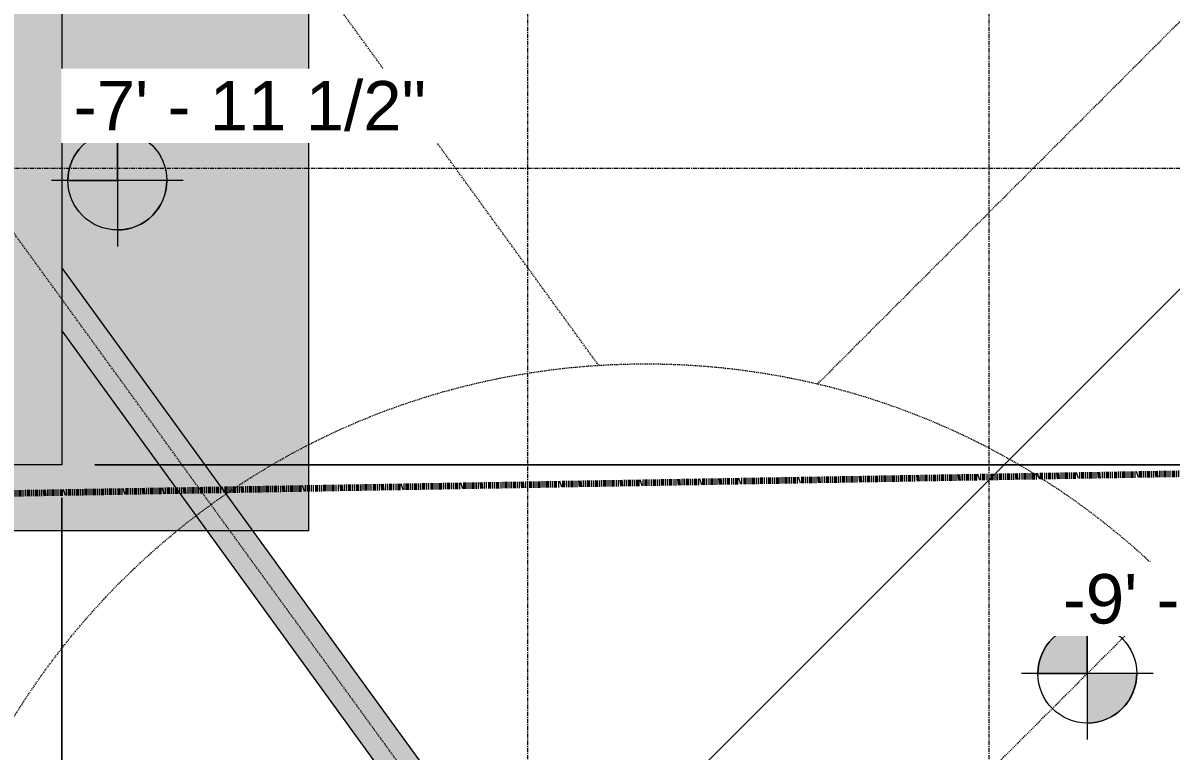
# Model space of a CAD drawing. Header units: inches. Extents: x -3305 to -1487, y 8059 to 9107.
# Drawn here: x -2331.1 to -2191.7, y 8363.8 to 8452.2 of the extents above; entities that cross this region are included whole.
import ezdxf

# ---------------------------------------------------------------- set-up
doc = ezdxf.new("R2010")
doc.units = ezdxf.units.IN
doc.header["$MEASUREMENT"] = 0
for name, pattern in [('Double Dash 3_8_', [0.9999999999999999, 0.3749999999999999, -0.125, 0.125, -0.125, 0.125, -0.125]), ('Grid Line 1_2_', [0.8749999999999999, 0.4999999999999999, -0.125, 0.125, -0.125]), ('Hidden 1_8_', [0.1875, 0.125, -0.06249999999999999])]:
    doc.linetypes.add(name, pattern=pattern)
for name, color, linetype, lineweight in [('A-ANNO-DIMS', 211, 'Continuous', 9), ('A-ANNO-DIMS-64', 211, 'Continuous', 9), ('A-DETL-HDLN', 90, 'Hidden 1_8_', 9), ('C-PROP-LINE', 91, 'Double Dash 3_8_', 158), ('G-ANNO-DIMS', 111, 'Continuous', 9), ('P-PIPE', 3, 'Continuous', 9), ('S-FNDN', 32, 'Continuous', 18), ('S-GRID-1', 1, 'Grid Line 1_2_', 9)]:
    doc.layers.add(name, color=color, linetype=linetype, lineweight=lineweight)
doc.layers.add('S-FNDN-1', color=32, linetype='Continuous', lineweight=18, transparency=0.4)
doc.styles.add('Arial_1', font='arial.ttf', dxfattribs={"height": 5.999999999999996})
doc.styles.add('Century Gothic', font='ufonts.com_century-gothic.ttf', dxfattribs={"height": 5.999999999999996})
doc.dimstyles.new('OD__1_16__Tol__', dxfattribs={"dimscale": 12, "dimtxt": 6.265009618305154, "dimasz": 0.6666666666666666, "dimexe": 0.5, "dimexo": 0.3333333333333334, "dimgap": 0.08333333333333334, "dimtad": 1, "dimdec": 4, "dimrnd": 0.0625, "dimzin": 3, "dimdsep": 46, "dimlunit": 4, "dimtxsty": 'Century Gothic', "dimblk1": 'OBLIQUE', "dimblk2": 'OBLIQUE', "dimsah": 1, "dimcen": 0.09, "dimdle": 0.5, "dimazin": 0, "dimtfac": 1, "dimtdec": 4, "dimtix": 1, "dimtmove": 0, "dimatfit": 3, "dimfxl": 1, "dimtvp": 1, "dimtfill": 1, "dimfrac": 2, "dimtolj": 1, "dimtzin": 0, "dimarcsym": 2})
doc.dimstyles.new('OD__1_4__Tol__', dxfattribs={"dimscale": 12, "dimtxt": 6.265009618305154, "dimasz": 0.6666666666666666, "dimexe": 0.5, "dimexo": 0.3333333333333334, "dimgap": 0.08333333333333334, "dimtad": 1, "dimrnd": 0.25, "dimzin": 1, "dimdsep": 46, "dimlunit": 4, "dimtxsty": 'Century Gothic', "dimblk1": 'OBLIQUE', "dimblk2": 'OBLIQUE', "dimsah": 1, "dimcen": 0.09, "dimdle": 0.5, "dimazin": 0, "dimtfac": 1, "dimtdec": 4, "dimtix": 1, "dimtmove": 0, "dimatfit": 3, "dimfxl": 1, "dimtvp": 1, "dimtfill": 1, "dimfrac": 2, "dimtolj": 1, "dimtzin": 0, "dimarcsym": 2})
doc.dimstyles.new('OD__1_8__Tol__', dxfattribs={"dimscale": 12, "dimtxt": 6.265009618305154, "dimasz": 0.6666666666666666, "dimexe": 0.5, "dimexo": 0.3333333333333334, "dimgap": 0.08333333333333334, "dimtad": 1, "dimdec": 3, "dimrnd": 0.125, "dimzin": 3, "dimdsep": 46, "dimlunit": 4, "dimtxsty": 'Century Gothic', "dimblk1": 'OBLIQUE', "dimblk2": 'OBLIQUE', "dimsah": 1, "dimcen": 0.09, "dimdle": 0.5, "dimazin": 0, "dimtfac": 1, "dimtdec": 4, "dimtix": 1, "dimtmove": 0, "dimatfit": 3, "dimfxl": 1, "dimtvp": 1, "dimtfill": 1, "dimfrac": 2, "dimtolj": 1, "dimtzin": 0, "dimarcsym": 2})
doc.dimstyles.new('OD__1ft_Tol__', dxfattribs={"dimscale": 12, "dimtxt": 6.265009618305154, "dimasz": 0.6666666666666666, "dimexe": 0.5, "dimexo": 0.3333333333333334, "dimgap": 0.08333333333333334, "dimtad": 1, "dimdec": 0, "dimrnd": 12, "dimzin": 1, "dimdsep": 46, "dimlunit": 4, "dimtxsty": 'Century Gothic', "dimblk1": 'OBLIQUE', "dimblk2": 'OBLIQUE', "dimsah": 1, "dimcen": 0.09, "dimdle": 0.5, "dimazin": 0, "dimtfac": 1, "dimtdec": 4, "dimtix": 1, "dimtmove": 0, "dimatfit": 3, "dimfxl": 1, "dimtvp": 1, "dimtfill": 1, "dimfrac": 2, "dimtolj": 1, "dimtzin": 0, "dimarcsym": 2})

# ---------------------------------------------------------------- blocks, each defined once
blk = doc.blocks.new('Family - ___-1399760-FOUNDATION PLAN')
at = {"layer": 'C-PROP-LINE'}
blk.add_line((8379.888553948304, 3240.470398632208), (8400.245354829893, 2026.329796689754), dxfattribs=at)
blk = doc.blocks.new('DIMBLOCK1-FOUNDATION PLAN')
at = {"layer": 'A-ANNO-DIMS-64', "lineweight": 50}
for p, q in [((-2139.841952426916, 8692.56938150536), (-2143.841952426916, 8696.56938150536)), ((-2139.841952426916, 8692.56938150536), (-2135.841952426915, 8688.56938150536)), ((-2139.841952426917, 8398.569381505362), (-2143.841952426917, 8402.569381505362)), ((-2139.841952426917, 8398.569381505362), (-2135.841952426917, 8394.569381505362))]:
    blk.add_line(p, q, dxfattribs=at)
at = {"layer": 'A-ANNO-DIMS-64'}
for p, q in [((-2141.49880667641, 8692.56938150536), (-2133.841952426916, 8692.56938150536)), ((-2139.841952426917, 8692.56938150536), (-2141.498806676411, 8692.56938150536)), ((-2139.841952426917, 8392.569381505362), (-2139.841952426916, 8692.56938150536)), ((-2322.336683847732, 8398.569381505362), (-2133.841952426917, 8398.569381505362)), ((-2139.841952426917, 8398.569381505362), (-2322.336683847732, 8398.569381505362))]:
    blk.add_line(p, q, dxfattribs=at)
at = {"layer": 'A-ANNO-DIMS-64', "color": 0, "insert": (-2148.532510577888, 8532.741028477403), "char_height": 5.999999999999998, "width": 30.78804726709961, "attachment_point": 1, "rotation": 90, "line_spacing_factor": 0.984501511447953, "style": 'Century Gothic', "bg_fill": 3, "box_fill_scale": 1.25, "bg_fill_color": 256, "bg_fill_true_color": 13158600, "bg_fill_transparency": 0}
blk.add_mtext('24\' - 6"', dxfattribs=at)
blk = doc.blocks.new('_Oblique')
at = {"color": 0, "linetype": 'ByBlock', "lineweight": -2}
blk.add_line((-0.5, -0.5), (0.5, 0.5), dxfattribs=at)
blk = doc.blocks.new('DIMBLOCK34-FOUNDATION PLAN')
at = {"layer": 'A-ANNO-DIMS-64', "lineweight": 50}
for p, q in [((-1941.429835956578, 8669.09492271053), (-1941.429835956578, 8674.751776960024)), ((-1941.429835956578, 8669.09492271053), (-1941.429835956578, 8663.438068461039)), ((-2258.858533930548, 8351.666224736566), (-2258.858533930548, 8357.323078986057)), ((-2258.858533930548, 8351.666224736566), (-2258.858533930548, 8346.009370487072))]:
    blk.add_line(p, q, dxfattribs=at)
at = {"layer": 'A-ANNO-DIMS-64'}
for p, q in [((-2263.101174617667, 8347.423584049446), (-1937.187195269459, 8673.33756339765)), ((-1926.540204925463, 8654.205291679415), (-1945.672476643696, 8673.33756339765)), ((-1941.429835956578, 8669.09492271053), (-1926.540204925463, 8654.205291679415)), ((-2243.968902899434, 8336.77659370545), (-2263.101174617666, 8355.908865423684)), ((-2258.858533930548, 8351.666224736564), (-2243.968902899433, 8336.77659370545))]:
    blk.add_line(p, q, dxfattribs=at)
at = {"layer": 'A-ANNO-DIMS-64', "color": 0, "insert": (-2110.191983712415, 8512.62308015639), "char_height": 5.999999999999998, "width": 13.24602033584518, "attachment_point": 1, "rotation": 44.999999999999574, "line_spacing_factor": 0.984501511447953, "style": 'Century Gothic', "bg_fill": 3, "box_fill_scale": 1.25, "bg_fill_color": 256, "bg_fill_true_color": 13158600, "bg_fill_transparency": 0}
blk.add_mtext("37'", dxfattribs=at)
blk = doc.blocks.new('Spot Elevations - Spot Elevation - Target Filled-1560264-FOUNDATION PLAN')
at = {"layer": 'G-ANNO-DIMS'}
h = blk.add_hatch(color=256, dxfattribs=at)
edge = h.paths.add_edge_path(flags=0)
edge.add_line((1.249000902703301e-16, 0), (-0.09374999999999985, 0))
edge.add_arc((5.724587470723462e-16, -3.434752482434078e-16), 0.09375000000000037, 90.00000000000063, 180.0000000000002, ccw=False)
edge.add_line((1.249000902703301e-16, 0.09375000000000007), (1.249000902703301e-16, 0))
h = blk.add_hatch(color=256, dxfattribs=at)
edge = h.paths.add_edge_path(flags=0)
edge.add_line((1.249000902703301e-16, 0), (0.09375000000000029, 0))
edge.add_arc((2.289834988289385e-16, 6.245004513516504e-17), 0.09374999999999996, 269.99999999999955, 359.99999999999966, ccw=False)
edge.add_line((1.249000902703301e-16, -0.09375), (1.249000902703301e-16, 0))
for p, q in [((-2.706168622523819e-16, 0.1243846875261664), (-2.706168622523819e-16, -0.125)), ((1.249000902703301e-16, 0), (1.249000902703301e-16, 0.09375000000000007)), ((0.1250000000000001, 7.067913962433002e-16), (-0.1249999999999998, 7.067913962433002e-16)), ((-0.09374999999999985, 0), (1.249000902703301e-16, 0)), ((1.249000902703301e-16, 0), (1.249000902703301e-16, -0.09375)), ((0.09375000000000029, 0), (1.249000902703301e-16, 0))]:
    blk.add_line(p, q, dxfattribs=at)
blk.add_circle((1.249000902703301e-16, 0), 0.09375000000000007, dxfattribs=at)
for centre, radius, start, end in [((5.724587470723462e-16, -3.434752482434078e-16), 0.09375000000000037, 90.00000000000026, 179.9999999999999), ((2.289834988289385e-16, 6.245004513516504e-17), 0.09374999999999996, 269.9999999999992, 359.9999999999993)]:
    blk.add_arc(centre, radius, start, end, dxfattribs=at)
blk = doc.blocks.new('DIMBLOCK79-FOUNDATION PLAN')
at = {"layer": 'A-ANNO-DIMS-64'}
for p, q in [((-2630.33668384773, 8402.56938150536), (-2630.336683847731, 8246.733095694544)), ((-2630.33668384773, 8252.733095694542), (-2630.33668384773, 8402.56938150536)), ((-2326.336683847733, 8394.569381505362), (-2326.336683847733, 8246.733095694542)), ((-2326.336683847733, 8252.733095694542), (-2326.336683847732, 8394.569381505362)), ((-2630.336683847731, 8252.733095694544), (-2326.336683847733, 8252.733095694542))]:
    blk.add_line(p, q, dxfattribs=at)
at = {"layer": 'A-ANNO-DIMS-64', "lineweight": 50}
for p, q in [((-2630.336683847731, 8252.733095694544), (-2626.336683847731, 8256.733095694544)), ((-2326.336683847733, 8252.733095694542), (-2322.336683847733, 8256.733095694542)), ((-2630.336683847731, 8252.733095694544), (-2634.336683847731, 8248.733095694542)), ((-2326.336683847733, 8252.733095694542), (-2330.336683847733, 8248.733095694542))]:
    blk.add_line(p, q, dxfattribs=at)
at = {"layer": 'A-ANNO-DIMS-64', "color": 0, "insert": (-2491.16503687569, 8261.423653845513), "char_height": 5.999999999999998, "width": 30.78804726709961, "attachment_point": 1, "line_spacing_factor": 0.984501511447953, "style": 'Century Gothic', "bg_fill": 3, "box_fill_scale": 1.25, "bg_fill_color": 256, "bg_fill_true_color": 13158600, "bg_fill_transparency": 0}
blk.add_mtext('25\' - 4"', dxfattribs=at)
blk = doc.blocks.new('DIMBLOCK80-FOUNDATION PLAN')
at = {"layer": 'A-ANNO-DIMS-64'}
for p, q in [((-2042.336683847661, 8726.56938150538), (-2042.336683847663, 8246.733095694544)), ((-2042.336683847661, 8252.733095694542), (-2042.336683847661, 8726.569381505378)), ((-2326.336683847733, 8394.569381505362), (-2326.336683847733, 8246.733095694542)), ((-2326.336683847733, 8252.733095694542), (-2326.336683847732, 8394.569381505362)), ((-2326.336683847733, 8252.733095694542), (-2036.336683847663, 8252.733095694544))]:
    blk.add_line(p, q, dxfattribs=at)
at = {"layer": 'A-ANNO-DIMS-64', "lineweight": 50}
for p, q in [((-2326.336683847733, 8252.733095694542), (-2322.336683847733, 8256.733095694542)), ((-2042.336683847663, 8252.733095694544), (-2038.336683847663, 8256.733095694544)), ((-2326.336683847733, 8252.733095694542), (-2330.336683847733, 8248.733095694542)), ((-2042.336683847663, 8252.733095694544), (-2046.336683847663, 8248.733095694542))]:
    blk.add_line(p, q, dxfattribs=at)
at = {"layer": 'A-ANNO-DIMS-64', "color": 0, "insert": (-2197.165036875655, 8261.423653845513), "char_height": 5.999999999999998, "width": 30.78804726709961, "attachment_point": 1, "line_spacing_factor": 0.984501511447953, "style": 'Century Gothic', "bg_fill": 3, "box_fill_scale": 1.25, "bg_fill_color": 256, "bg_fill_true_color": 13158600, "bg_fill_transparency": 0}
blk.add_mtext('23\' - 8"', dxfattribs=at)
blk = doc.blocks.new('DIMBLOCK82-FOUNDATION PLAN')
at = {"layer": 'A-ANNO-DIMS-64'}
for p, q in [((-2422.336683847665, 8394.569381505362), (-2422.33668384766, 8301.408770620114)), ((-2422.33668384766, 8307.408770620114), (-2422.336683847665, 8394.569381505362)), ((-2326.336683847733, 8394.569381505362), (-2326.336683847728, 8301.408770620119)), ((-2326.336683847727, 8307.40877062012), (-2326.336683847732, 8394.569381505362)), ((-2422.33668384766, 8307.408770620114), (-2320.336683847728, 8307.40877062012))]:
    blk.add_line(p, q, dxfattribs=at)
at = {"layer": 'A-ANNO-DIMS-64', "lineweight": 50}
for p, q in [((-2422.33668384766, 8307.408770620114), (-2418.33668384766, 8311.408770620114)), ((-2326.336683847728, 8307.408770620119), (-2322.336683847728, 8311.408770620119)), ((-2422.33668384766, 8307.408770620114), (-2426.336683847659, 8303.408770620114)), ((-2326.336683847728, 8307.408770620119), (-2330.336683847727, 8303.408770620119))]:
    blk.add_line(p, q, dxfattribs=at)
at = {"layer": 'A-ANNO-DIMS-64', "color": 0, "insert": (-2384.828088843427, 8316.099328771088), "char_height": 5.999999999999998, "width": 25.17937198975975, "attachment_point": 1, "line_spacing_factor": 0.984501511447953, "style": 'Century Gothic', "bg_fill": 3, "box_fill_scale": 1.25, "bg_fill_color": 256, "bg_fill_true_color": 13158600, "bg_fill_transparency": 0}
blk.add_mtext('8\' - 0"', dxfattribs=at)
blk = doc.blocks.new('DIMBLOCK99-FOUNDATION PLAN')
at = {"layer": 'A-ANNO-DIMS-64'}
for p, q in [((-2333.508256722985, 8689.74095438064), (-2322.363116752306, 8678.595814409962)), ((-2326.605757439425, 8682.83845509708), (-2333.508256722986, 8689.74095438064)), ((-2616.84839812655, 8392.595814409942), (-2322.363116752306, 8687.0810957842)), ((-2619.508256722984, 8403.740954380615), (-2608.363116752313, 8392.595814409942)), ((-2612.605757439431, 8396.838455097062), (-2619.508256722985, 8403.740954380615))]:
    blk.add_line(p, q, dxfattribs=at)
at = {"layer": 'A-ANNO-DIMS-64', "lineweight": 50}
for p, q in [((-2326.605757439425, 8682.83845509708), (-2326.605757439425, 8688.495309346574)), ((-2326.605757439425, 8682.83845509708), (-2326.605757439425, 8677.181600847589)), ((-2612.605757439431, 8396.838455097062), (-2612.605757439431, 8402.495309346554)), ((-2612.605757439431, 8396.838455097062), (-2612.605757439431, 8391.181600847569))]:
    blk.add_line(p, q, dxfattribs=at)
at = {"layer": 'A-ANNO-DIMS-64', "color": 0, "insert": (-2490.236407528726, 8531.498110209468), "char_height": 5.999999999999998, "width": 49.16540881412805, "attachment_point": 1, "rotation": 45.0000000000013, "line_spacing_factor": 0.984501511447953, "style": 'Century Gothic', "bg_fill": 3, "box_fill_scale": 1.25, "bg_fill_color": 256, "bg_fill_true_color": 13158600, "bg_fill_transparency": 0}
blk.add_mtext('33\' - 8 1/2"', dxfattribs=at)

msp = doc.modelspace()

# ---------------------------------------------------------------- hatches: boundary and pattern name
at = {"layer": 'P-PIPE'}
for points in [[(-2305.708241184631, 8394.083715506698), (-2326.33668384774, 8422.490672266884), (-2326.33668384774, 8418.661478024716), (-2309.529498153136, 8395.516686869887), (-2305.822633733998, 8394.12661271271)], [(-2309.529498153136, 8395.516686869887), (-2326.33668384774, 8418.661478024716), (-2326.33668384774, 8414.832283782556), (-2313.333439210661, 8396.943164766459), (-2310.391385788663, 8395.83989473321)], [(-2308.706240836838, 8390.569381505364), (-2305.936885050982, 8390.569381505364), (-2309.529498153136, 8395.516686869887), (-2313.350755121636, 8396.949658233076), (-2308.71755298867, 8390.569381505364)], [(-2303.240177761526, 8390.569381505364), (-2303.15621711329, 8390.569381505364), (-2305.708241184631, 8394.083715506698), (-2309.529498153136, 8395.516686869887), (-2305.936885050982, 8390.569381505364), (-2303.250966075631, 8390.569381505364)], [(-2268.078218091641, 8334.60588256188), (-2267.820534497221, 8334.764047127888), (-2266.698876356867, 8335.551568572888), (-2266.261381224186, 8335.933152292484), (-2305.936885050982, 8390.569381505364), (-2308.71755298867, 8390.569381505364), (-2268.103797104701, 8334.641116643523)], [(-2266.257357295392, 8335.927690582432), (-2265.759805876937, 8336.23351274665), (-2264.4919150627, 8337.195178509457), (-2264.437006617677, 8337.250041974978), (-2303.15621711329, 8390.569381505364), (-2305.936885050982, 8390.569381505364), (-2266.261381224186, 8335.933152292484)]]:
    msp.add_hatch(color=256, dxfattribs=at).paths.add_polyline_path(points, flags=0)
at = {"layer": 'S-FNDN'}
for points in [[(-2336.336683847741, 8406.569381505364), (-2326.336683847741, 8406.569381505364), (-2326.33668384774, 8630.569381505355), (-2336.33668384774, 8630.569381505355), (-2336.336683847741, 8435.141482575385)], [(-2326.336683847741, 8398.569381505364), (-2326.336683847741, 8406.569381505364), (-2422.336683847673, 8406.569381505366), (-2422.336683847673, 8398.569381505366), (-2412.566398632202, 8398.569381505366)]]:
    msp.add_hatch(color=256, dxfattribs=at).paths.add_polyline_path(points, flags=0)
at = {"layer": 'S-FNDN-1'}
msp.add_hatch(color=256, dxfattribs=at).paths.add_polyline_path([(-2309.078398632202, 8390.569381505364), (-2296.33668384774, 8390.569381505364), (-2296.33668384774, 8684.569381505376), (-2325.014832704647, 8684.569381505393), (-2323.977596546158, 8692.569381505375), (-2326.336683847741, 8692.569381505391), (-2326.336683847741, 8398.569381505364), (-2360.33668384774, 8398.569381505364), (-2360.33668384774, 8390.569381505364), (-2318.582394031604, 8390.569381505364)], flags=0)

# ---------------------------------------------------------------- linework, layer by layer
at = {"layer": 'A-DETL-HDLN'}
for p, q in [((-2234.606989722978, 8408.363903626321), (-1971.711777800717, 8671.259115548579)), ((-2241.140475774687, 8333.948166580703), (-1923.711777800717, 8651.376864554668)), ((-2261.186814640775, 8410.63455983723), (-2354.216371406124, 8538.743435510065)), ((-2266.257612354651, 8335.927962268426), (-2393.055960461735, 8510.53906843702))]:
    msp.add_line(p, q, dxfattribs=at)
for centre, radius in [((-2247.52729933143, 8589.207542781793), 300.0000000000015), ((-2255.472905704388, 8320.816124955149), 90.00000000000047)]:
    msp.add_circle(centre, radius, dxfattribs=at)
at = {"layer": 'P-PIPE'}
for p, q in [((-2264.437006617677, 8337.250041974978), (-2326.336683847741, 8422.490672266884)), ((-2326.33668384774, 8414.832283782556), (-2268.078218091641, 8334.60588256188))]:
    msp.add_line(p, q, dxfattribs=at)
at = {"layer": 'S-FNDN'}
for p, q in [((-2326.336683847733, 8692.569381505387), (-2326.336683847732, 8398.569381505362)), ((-2296.336683847732, 8390.569381505362), (-2296.336683847732, 8692.569381505375)), ((-2326.336683847732, 8398.569381505362), (-2630.336683847731, 8398.569381505362)), ((-2638.336683847731, 8390.569381505362), (-2296.336683847732, 8390.569381505362))]:
    msp.add_line(p, q, dxfattribs=at)
at = {"layer": 'S-GRID-1'}
msp.add_line((-3304.964260867057, 8434.56938133763), (-1520.200006764086, 8434.569381337627), dxfattribs=at)

# ---------------------------------------------------------------- block references
at = {"layer": 'C-PROP-LINE', "rotation": 89.9999999999999}
msp.add_blockref('Family - ___-1399760-FOUNDATION PLAN', (0, 0), dxfattribs=at)

# ---------------------------------------------------------------- next in the draw order: dimensions: what is measured, and where the dimension line sits
at = {"layer": 'A-ANNO-DIMS'}
dim = msp.add_linear_dim(base=(-2139.841952426917, 8692.569381505364), p1=(-2326.336683847732, 8398.569381505362), p2=(-2145.498806676411, 8692.56938150536), angle=89.99999999999991, dimstyle='OD__1_8__Tol__', override={"dimpost": '<>', "dimfxl": 345.1642186261909}, dxfattribs=at)
dim.commit()
dim.dimension.update_dxf_attribs({"geometry": 'DIMBLOCK1-FOUNDATION PLAN', "text_midpoint": (-2143.992870193239, 8545.569381505364)})

# ---------------------------------------------------------------- next in the draw order: block references
at = {"layer": 'G-ANNO-DIMS', "xscale": 63.99999999999997, "yscale": 63.99999999999997, "zscale": 63.99999999999997}
msp.add_blockref('Spot Elevations - Spot Elevation - Target Filled-1560264-FOUNDATION PLAN', (-2319.59078365646, 8433.053888951672), dxfattribs=at)

# ---------------------------------------------------------------- next in the draw order: dimensions: what is measured, and where the dimension line sits
at = {"layer": 'A-ANNO-DIMS'}
dim = msp.add_linear_dim(base=(-1941.429835956579, 8669.09492271053), p1=(-2241.140475774687, 8333.948166580703), p2=(-1923.711777800717, 8651.376864554668), angle=44.99999999999965, dimstyle='OD__1ft_Tol__', override={"dimpost": '<>', "dimfxl": 448.9119697612176}, dxfattribs=at)
dim.commit()
dim.dimension.update_dxf_attribs({"geometry": 'DIMBLOCK34-FOUNDATION PLAN', "text_midpoint": (-2103.07932704428, 8513.315715824263)})
dim = msp.add_linear_dim(base=(-2326.336683847732, 8252.733095694542), p1=(-2630.33668384773, 8406.569381505362), p2=(-2326.336683847732, 8398.569381505362), dimstyle='OD__1_16__Tol__', override={"dimpost": '<>', "dimfxl": 304.1052449399691}, dxfattribs=at)
dim.commit()
dim.dimension.update_dxf_attribs({"geometry": 'DIMBLOCK79-FOUNDATION PLAN', "text_midpoint": (-2478.336683847731, 8256.884013460867)})

# ---------------------------------------------------------------- next in the draw order: block references
at = {"layer": 'G-ANNO-DIMS', "xscale": 63.99999999999997, "yscale": 63.99999999999997, "zscale": 63.99999999999997}
msp.add_blockref('Spot Elevations - Spot Elevation - Target Filled-1560264-FOUNDATION PLAN', (-2201.860687385124, 8373.227954970262), dxfattribs=at)

# ---------------------------------------------------------------- next in the draw order: texts
at = {"layer": 'G-ANNO-DIMS', "insert": (-2324.893509624897, 8445.125800348513), "char_height": 5.999999999999999, "width": 51.12654232424676, "attachment_point": 1, "line_spacing_factor": 0.9417779076525877, "style": 'Arial_1', "bg_fill": 3, "box_fill_scale": 1.25, "bg_fill_color": 256, "bg_fill_true_color": 13158600, "bg_fill_transparency": 0}
msp.add_mtext('-7\' - 11 1/2"', dxfattribs=at)

# ---------------------------------------------------------------- next in the draw order: texts
at = {"layer": 'G-ANNO-DIMS', "insert": (-2204.837253621376, 8385.299866367102), "char_height": 5.999999999999999, "width": 45.54375896700143, "attachment_point": 1, "line_spacing_factor": 0.9417779076525877, "style": 'Arial_1', "bg_fill": 3, "box_fill_scale": 1.25, "bg_fill_color": 256, "bg_fill_true_color": 13158600, "bg_fill_transparency": 0}
msp.add_mtext('-9\' - 6 1/4"', dxfattribs=at)

# ---------------------------------------------------------------- next in the draw order: dimensions: what is measured, and where the dimension line sits
at = {"layer": 'A-ANNO-DIMS'}
dim = msp.add_linear_dim(base=(-2042.336683847661, 8252.733095694542), p1=(-2326.336683847732, 8398.569381505362), p2=(-2042.336683847661, 8730.569381505378), dimstyle='OD__1_16__Tol__', override={"dimpost": '<>', "dimfxl": 436.8981574692797}, dxfattribs=at)
dim.commit()
dim.dimension.update_dxf_attribs({"geometry": 'DIMBLOCK80-FOUNDATION PLAN', "text_midpoint": (-2184.336683847696, 8256.884013460867)})

# ---------------------------------------------------------------- next in the draw order: linework, layer by layer
at = {"layer": 'S-GRID-1'}
for p, q in [((-2269.774183847666, 8059.220562484466), (-2269.774183847667, 9013.692634744513)), ((-2213.774183847666, 8059.220562484466), (-2213.774183847667, 9013.692634744513))]:
    msp.add_line(p, q, dxfattribs=at)

# ---------------------------------------------------------------- next in the draw order: dimensions: what is measured, and where the dimension line sits
at = {"layer": 'A-ANNO-DIMS'}
dim = msp.add_linear_dim(base=(-2326.336683847732, 8307.40877062012), p1=(-2422.336683847665, 8398.569381505362), p2=(-2326.336683847732, 8398.569381505362), angle=4.342517325094545e-12, dimstyle='OD__1_16__Tol__', override={"dimpost": '<>', "dimfxl": 95.9999999999327}, dxfattribs=at)
dim.commit()
dim.dimension.update_dxf_attribs({"geometry": 'DIMBLOCK82-FOUNDATION PLAN', "text_midpoint": (-2374.336683847699, 8311.559688386445)})

# ---------------------------------------------------------------- next in the draw order: dimensions: what is measured, and where the dimension line sits
dim = msp.add_linear_dim(base=(-2326.605757439425, 8682.83845509708), p1=(-2622.336683847731, 8406.569381505362), p2=(-2336.336683847732, 8692.569381505387), angle=45.00000000000128, dimstyle='OD__1_4__Tol__', override={"dimpost": '<>', "dimfxl": 404.4650788387223}, dxfattribs=at)
dim.commit()
dim.dimension.update_dxf_attribs({"geometry": 'DIMBLOCK99-FOUNDATION PLAN', "text_midpoint": (-2472.77596087159, 8543.008658529234)})

doc.saveas('drawing.dxf')
